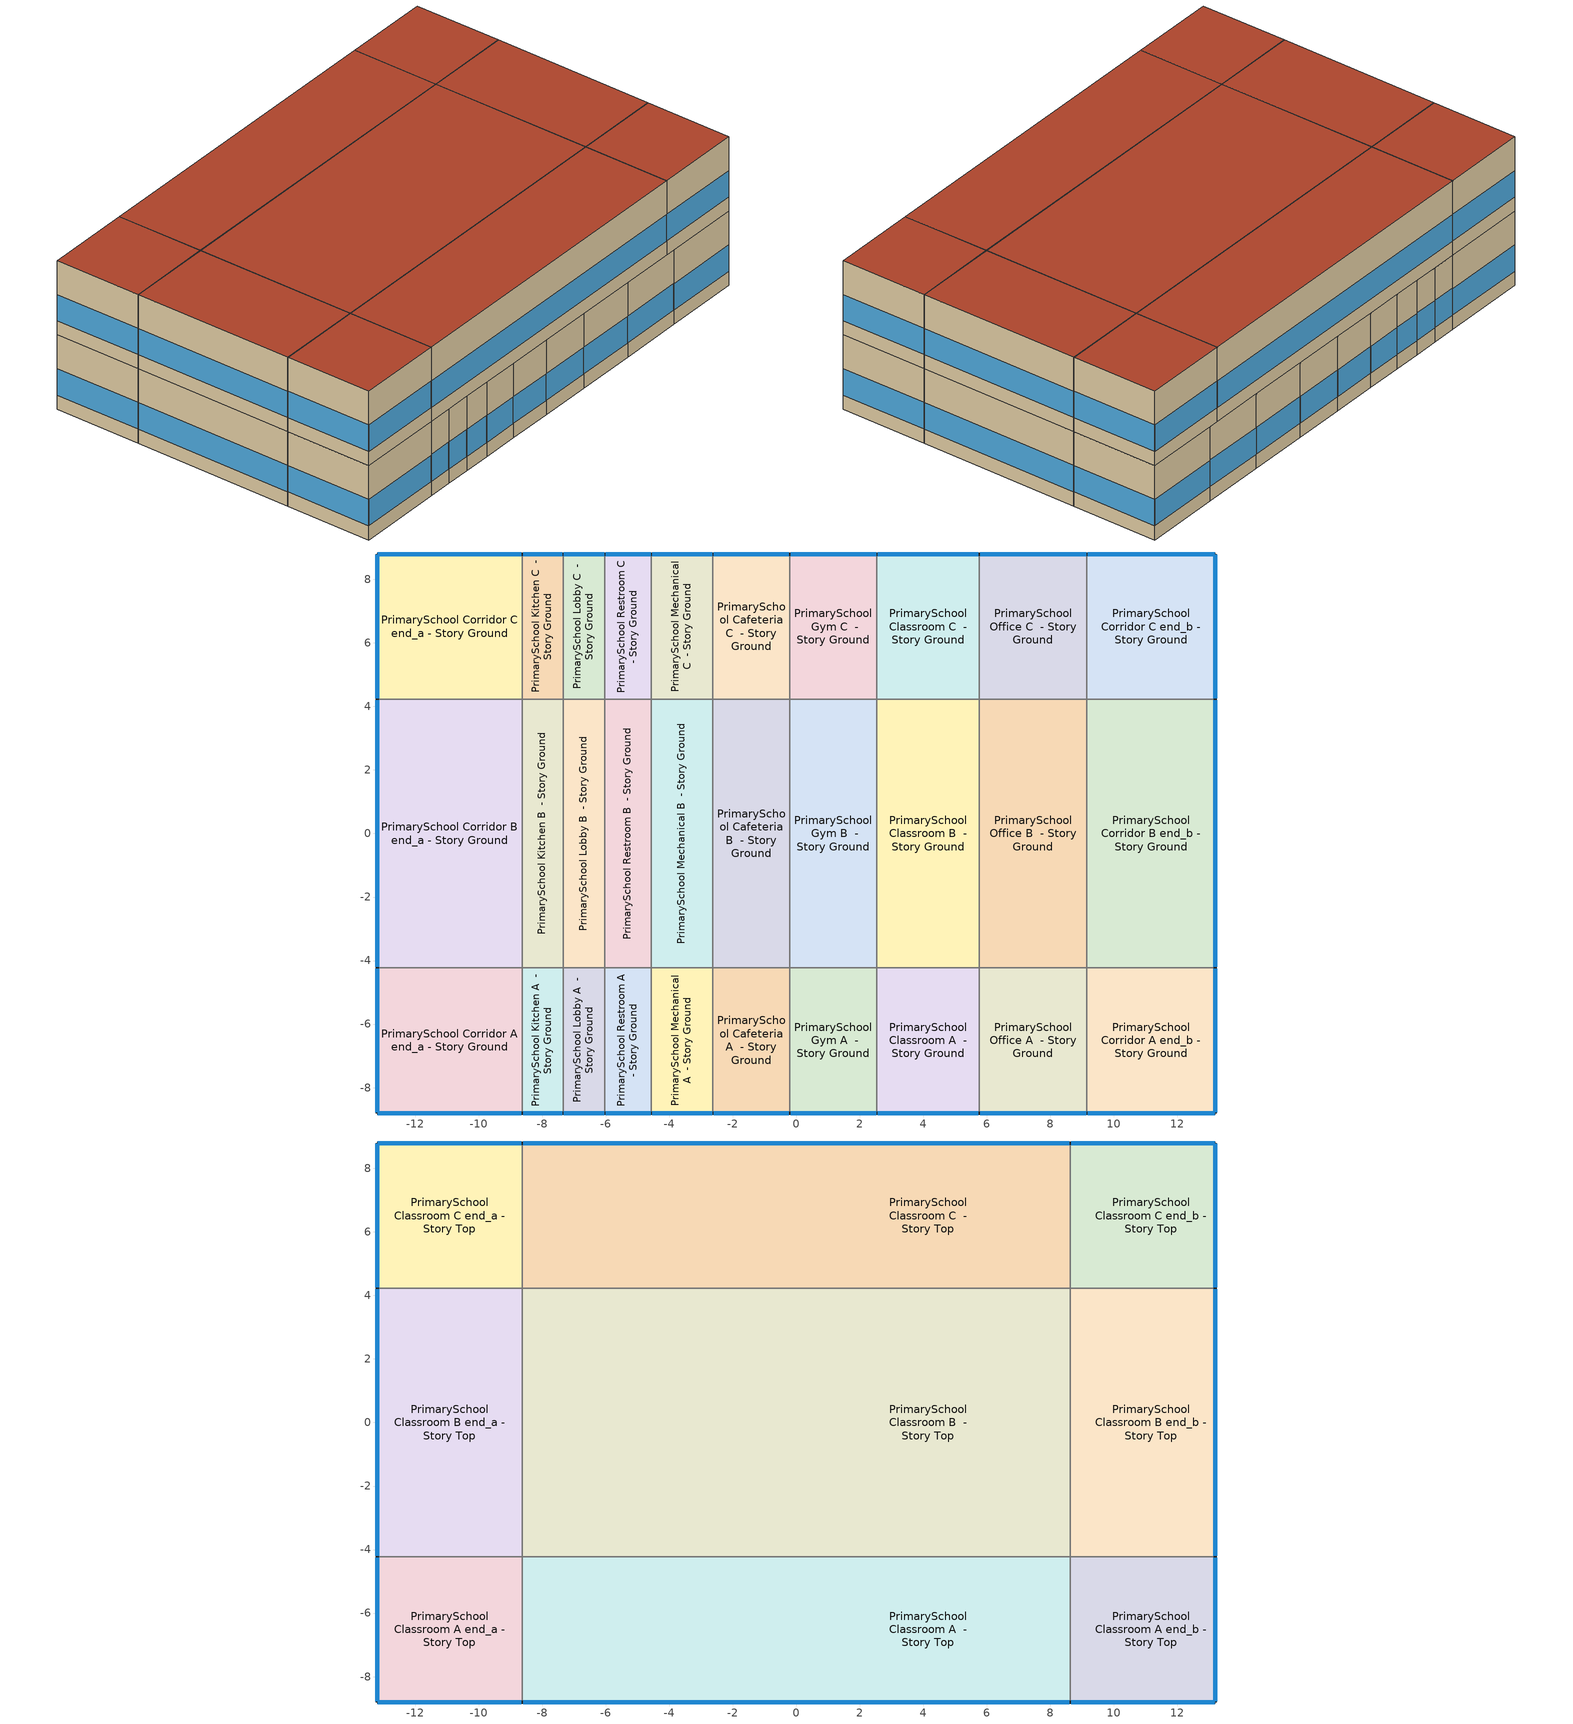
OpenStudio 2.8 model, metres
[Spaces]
PrimarySchool Corridor A end_a - Story Ground
 floor ground: -13.2,-8.8 -13.2,-4.23 -8.63,-4.23 -8.63,-8.8 z0
 wall outside: -13.2,-4.23 -13.2,-8.8 -8.63,-8.8 z0:3.96
 wall to PrimarySchool Corridor B end_a - Story Ground: -8.63,-4.23 -13.2,-4.23 z0:3.96
 wall to PrimarySchool Kitchen A  - Story Ground: -8.63,-8.8 -8.63,-4.23 z0:3.96
 window: -13.2,-4.25 -13.2,-8.77 / -13.17,-8.8 -8.65,-8.8 z0.76:2.16
PrimarySchool Corridor B end_a - Story Ground
 floor ground: -13.2,-4.23 -13.2,4.23 -8.63,4.23 -8.63,-4.23 z0
 wall outside: -13.2,4.23 -13.2,-4.23 z0:3.96
 wall to PrimarySchool Corridor C end_a - Story Ground: -8.63,4.23 -13.2,4.23 z0:3.96
 wall to PrimarySchool Kitchen B  - Story Ground: -8.63,-4.23 -8.63,4.23 z0:3.96
 window: -13.2,4.2 -13.2,-4.2 z0.76:2.16
PrimarySchool Corridor C end_a - Story Ground
 floor ground: -13.2,4.23 -13.2,8.8 -8.63,8.8 -8.63,4.23 z0
 wall outside: -8.63,8.8 -13.2,8.8 -13.2,4.23 z0:3.96
 wall to PrimarySchool Kitchen C  - Story Ground: -8.63,4.23 -8.63,8.8 z0:3.96
 window: -13.2,8.77 -13.2,4.25 / -8.65,8.8 -13.17,8.8 z0.76:2.16
PrimarySchool Kitchen A  - Story Ground
 floor ground: -8.63,-8.8 -8.63,-4.23 -7.34,-4.23 -7.34,-8.8 z0
 wall outside: -8.63,-8.8 -7.34,-8.8 z0:3.96
 wall to PrimarySchool Kitchen B  - Story Ground: -7.34,-4.23 -8.63,-4.23 z0:3.96
 wall to PrimarySchool Lobby A  - Story Ground: -7.34,-8.8 -7.34,-4.23 z0:3.96
 window: -8.6,-8.8 -7.36,-8.8 z0.76:2.21
PrimarySchool Kitchen B  - Story Ground
 floor ground: -8.63,-4.23 -8.63,4.23 -7.34,4.23 -7.34,-4.23 z0
 wall to PrimarySchool Kitchen C  - Story Ground: -7.34,4.23 -8.63,4.23 z0:3.96
 wall to PrimarySchool Lobby B  - Story Ground: -7.34,-4.23 -7.34,4.23 z0:3.96
PrimarySchool Kitchen C  - Story Ground
 floor ground: -8.63,4.23 -8.63,8.8 -7.34,8.8 -7.34,4.23 z0
 wall outside: -7.34,8.8 -8.63,8.8 z0:3.96
 wall to PrimarySchool Lobby C  - Story Ground: -7.34,4.23 -7.34,8.8 z0:3.96
 window: -7.36,8.8 -8.6,8.8 z0.76:2.21
PrimarySchool Lobby A  - Story Ground
 floor ground: -7.34,-8.8 -7.34,-4.23 -6.02,-4.23 -6.02,-8.8 z0
 wall outside: -7.34,-8.8 -6.02,-8.8 z0:3.96
 wall to PrimarySchool Lobby B  - Story Ground: -6.02,-4.23 -7.34,-4.23 z0:3.96
 wall to PrimarySchool Restroom A  - Story Ground: -6.02,-8.8 -6.02,-4.23 z0:3.96
 window: -7.31,-8.8 -6.05,-8.8 z0.76:2.2
PrimarySchool Lobby B  - Story Ground
 floor ground: -7.34,-4.23 -7.34,4.23 -6.02,4.23 -6.02,-4.23 z0
 wall to PrimarySchool Lobby C  - Story Ground: -6.02,4.23 -7.34,4.23 z0:3.96
 wall to PrimarySchool Restroom B  - Story Ground: -6.02,-4.23 -6.02,4.23 z0:3.96
PrimarySchool Lobby C  - Story Ground
 floor ground: -7.34,4.23 -7.34,8.8 -6.02,8.8 -6.02,4.23 z0
 wall outside: -6.02,8.8 -7.34,8.8 z0:3.96
 wall to PrimarySchool Restroom C  - Story Ground: -6.02,4.23 -6.02,8.8 z0:3.96
 window: -6.05,8.8 -7.31,8.8 z0.76:2.2
PrimarySchool Restroom A  - Story Ground
 floor ground: -6.02,-8.8 -6.02,-4.23 -4.56,-4.23 -4.56,-8.8 z0
 wall outside: -6.02,-8.8 -4.56,-8.8 z0:3.96
 wall to PrimarySchool Restroom B  - Story Ground: -4.56,-4.23 -6.02,-4.23 z0:3.96
 wall to PrimarySchool Mechanical A  - Story Ground: -4.56,-8.8 -4.56,-4.23 z0:3.96
 window: -6,-8.8 -4.59,-8.8 z0.76:2.2
PrimarySchool Restroom B  - Story Ground
 floor ground: -6.02,-4.23 -6.02,4.23 -4.56,4.23 -4.56,-4.23 z0
 wall to PrimarySchool Restroom C  - Story Ground: -4.56,4.23 -6.02,4.23 z0:3.96
 wall to PrimarySchool Mechanical B  - Story Ground: -4.56,-4.23 -4.56,4.23 z0:3.96
PrimarySchool Restroom C  - Story Ground
 floor ground: -6.02,4.23 -6.02,8.8 -4.56,8.8 -4.56,4.23 z0
 wall outside: -4.56,8.8 -6.02,8.8 z0:3.96
 wall to PrimarySchool Mechanical C  - Story Ground: -4.56,4.23 -4.56,8.8 z0:3.96
 window: -4.59,8.8 -6,8.8 z0.76:2.2
PrimarySchool Mechanical A  - Story Ground
 floor ground: -4.56,-8.8 -4.56,-4.23 -2.62,-4.23 -2.62,-8.8 z0
 wall outside: -4.56,-8.8 -2.62,-8.8 z0:3.96
 wall to PrimarySchool Mechanical B  - Story Ground: -2.62,-4.23 -4.56,-4.23 z0:3.96
 wall to PrimarySchool Cafeteria A  - Story Ground: -2.62,-8.8 -2.62,-4.23 z0:3.96
 window: -4.54,-8.8 -2.65,-8.8 z0.76:2.19
PrimarySchool Mechanical B  - Story Ground
 floor ground: -4.56,-4.23 -4.56,4.23 -2.62,4.23 -2.62,-4.23 z0
 wall to PrimarySchool Mechanical C  - Story Ground: -2.62,4.23 -4.56,4.23 z0:3.96
 wall to PrimarySchool Cafeteria B  - Story Ground: -2.62,-4.23 -2.62,4.23 z0:3.96
PrimarySchool Mechanical C  - Story Ground
 floor ground: -4.56,4.23 -4.56,8.8 -2.62,8.8 -2.62,4.23 z0
 wall outside: -2.62,8.8 -4.56,8.8 z0:3.96
 wall to PrimarySchool Cafeteria C  - Story Ground: -2.62,4.23 -2.62,8.8 z0:3.96
 window: -2.65,8.8 -4.54,8.8 z0.76:2.19
PrimarySchool Cafeteria A  - Story Ground
 floor ground: -2.62,-8.8 -2.62,-4.23 -0.21,-4.23 -0.21,-8.8 z0
 wall outside: -2.62,-8.8 -0.21,-8.8 z0:3.96
 wall to PrimarySchool Cafeteria B  - Story Ground: -0.21,-4.23 -2.62,-4.23 z0:3.96
 wall to PrimarySchool Gym A  - Story Ground: -0.21,-8.8 -0.21,-4.23 z0:3.96
 window: -2.6,-8.8 -0.23,-8.8 z0.76:2.18
PrimarySchool Cafeteria B  - Story Ground
 floor ground: -2.62,-4.23 -2.62,4.23 -0.21,4.23 -0.21,-4.23 z0
 wall to PrimarySchool Cafeteria C  - Story Ground: -0.21,4.23 -2.62,4.23 z0:3.96
 wall to PrimarySchool Gym B  - Story Ground: -0.21,-4.23 -0.21,4.23 z0:3.96
PrimarySchool Cafeteria C  - Story Ground
 floor ground: -2.62,4.23 -2.62,8.8 -0.21,8.8 -0.21,4.23 z0
 wall outside: -0.21,8.8 -2.62,8.8 z0:3.96
 wall to PrimarySchool Gym C  - Story Ground: -0.21,4.23 -0.21,8.8 z0:3.96
 window: -0.23,8.8 -2.6,8.8 z0.76:2.18
PrimarySchool Gym A  - Story Ground
 floor ground: -0.21,-8.8 -0.21,-4.23 2.54,-4.23 2.54,-8.8 z0
 wall outside: -0.21,-8.8 2.54,-8.8 z0:3.96
 wall to PrimarySchool Gym B  - Story Ground: 2.54,-4.23 -0.21,-4.23 z0:3.96
 wall to PrimarySchool Classroom A  - Story Ground: 2.54,-8.8 2.54,-4.23 z0:3.96
 window: -0.18,-8.8 2.51,-8.8 z0.76:2.17
PrimarySchool Gym B  - Story Ground
 floor ground: -0.21,-4.23 -0.21,4.23 2.54,4.23 2.54,-4.23 z0
 wall to PrimarySchool Gym C  - Story Ground: 2.54,4.23 -0.21,4.23 z0:3.96
 wall to PrimarySchool Classroom B  - Story Ground: 2.54,-4.23 2.54,4.23 z0:3.96
PrimarySchool Gym C  - Story Ground
 floor ground: -0.21,4.23 -0.21,8.8 2.54,8.8 2.54,4.23 z0
 wall outside: 2.54,8.8 -0.21,8.8 z0:3.96
 wall to PrimarySchool Classroom C  - Story Ground: 2.54,4.23 2.54,8.8 z0:3.96
 window: 2.51,8.8 -0.18,8.8 z0.76:2.17
PrimarySchool Classroom A  - Story Ground
 floor ground: 2.54,-8.8 2.54,-4.23 5.76,-4.23 5.76,-8.8 z0
 wall outside: 2.54,-8.8 5.76,-8.8 z0:3.96
 wall to PrimarySchool Classroom B  - Story Ground: 5.76,-4.23 2.54,-4.23 z0:3.96
 wall to PrimarySchool Office A  - Story Ground: 5.76,-8.8 5.76,-4.23 z0:3.96
 window: 2.56,-8.8 5.73,-8.8 z0.76:2.17
PrimarySchool Classroom B  - Story Ground
 floor ground: 2.54,-4.23 2.54,4.23 5.76,4.23 5.76,-4.23 z0
 wall to PrimarySchool Classroom C  - Story Ground: 5.76,4.23 2.54,4.23 z0:3.96
 wall to PrimarySchool Office B  - Story Ground: 5.76,-4.23 5.76,4.23 z0:3.96
PrimarySchool Classroom C  - Story Ground
 floor ground: 2.54,4.23 2.54,8.8 5.76,8.8 5.76,4.23 z0
 wall outside: 5.76,8.8 2.54,8.8 z0:3.96
 wall to PrimarySchool Office C  - Story Ground: 5.76,4.23 5.76,8.8 z0:3.96
 window: 5.73,8.8 2.56,8.8 z0.76:2.17
PrimarySchool Office A  - Story Ground
 floor ground: 5.76,-8.8 5.76,-4.23 9.15,-4.23 9.15,-8.8 z0
 wall outside: 5.76,-8.8 9.15,-8.8 z0:3.96
 wall to PrimarySchool Office B  - Story Ground: 9.15,-4.23 5.76,-4.23 z0:3.96
 wall to PrimarySchool Corridor A end_b - Story Ground: 9.15,-8.8 9.15,-4.23 z0:3.96
 window: 5.79,-8.8 9.12,-8.8 z0.76:2.17
PrimarySchool Office B  - Story Ground
 floor ground: 5.76,-4.23 5.76,4.23 9.15,4.23 9.15,-4.23 z0
 wall to PrimarySchool Office C  - Story Ground: 9.15,4.23 5.76,4.23 z0:3.96
 wall to PrimarySchool Corridor B end_b - Story Ground: 9.15,-4.23 9.15,4.23 z0:3.96
PrimarySchool Office C  - Story Ground
 floor ground: 5.76,4.23 5.76,8.8 9.15,8.8 9.15,4.23 z0
 wall outside: 9.15,8.8 5.76,8.8 z0:3.96
 wall to PrimarySchool Corridor C end_b - Story Ground: 9.15,4.23 9.15,8.8 z0:3.96
 window: 9.12,8.8 5.79,8.8 z0.76:2.17
PrimarySchool Corridor A end_b - Story Ground
 floor ground: 9.15,-8.8 9.15,-4.23 13.2,-4.23 13.2,-8.8 z0
 wall outside: 9.15,-8.8 13.2,-8.8 13.2,-4.23 z0:3.96
 wall to PrimarySchool Corridor B end_b - Story Ground: 13.2,-4.23 9.15,-4.23 z0:3.96
 window: 13.2,-8.77 13.2,-4.25 z0.76:2.16; 9.17,-8.8 13.17,-8.8 z0.76:2.17
PrimarySchool Corridor B end_b - Story Ground
 floor ground: 9.15,-4.23 9.15,4.23 13.2,4.23 13.2,-4.23 z0
 wall outside: 13.2,-4.23 13.2,4.23 z0:3.96
 wall to PrimarySchool Corridor C end_b - Story Ground: 13.2,4.23 9.15,4.23 z0:3.96
 window: 13.2,-4.2 13.2,4.2 z0.76:2.16
PrimarySchool Corridor C end_b - Story Ground
 floor ground: 9.15,4.23 9.15,8.8 13.2,8.8 13.2,4.23 z0
 wall outside: 13.2,4.23 13.2,8.8 9.15,8.8 z0:3.96
 window: 13.17,8.8 9.17,8.8 z0.76:2.17; 13.2,4.25 13.2,8.77 z0.76:2.16
PrimarySchool Classroom A end_a - Story Top
 floor to PrimarySchool Corridor A end_a - Story Ground: -13.2,-8.8 -13.2,-4.23 -8.63,-4.23 -8.63,-8.8 z3.96
 wall outside: -13.2,-4.23 -13.2,-8.8 -8.63,-8.8 z3.96:7.92
 wall to PrimarySchool Classroom B end_a - Story Top: -8.63,-4.23 -13.2,-4.23 z3.96:7.92
 wall to PrimarySchool Classroom A  - Story Top: -8.63,-8.8 -8.63,-4.23 z3.96:7.92
 window: -13.2,-4.25 -13.2,-8.77 / -13.17,-8.8 -8.65,-8.8 z4.72:6.13
 roof outside: -8.63,-8.8 -8.63,-4.23 -13.2,-4.23 -13.2,-8.8 z7.92
PrimarySchool Classroom B end_a - Story Top
 floor to PrimarySchool Corridor B end_a - Story Ground: -13.2,-4.23 -13.2,4.23 -8.63,4.23 -8.63,-4.23 z3.96
 wall outside: -13.2,4.23 -13.2,-4.23 z3.96:7.92
 wall to PrimarySchool Classroom C end_a - Story Top: -8.63,4.23 -13.2,4.23 z3.96:7.92
 wall to PrimarySchool Classroom B  - Story Top: -8.63,-4.23 -8.63,4.23 z3.96:7.92
 window: -13.2,4.2 -13.2,-4.2 z4.72:6.12
 roof outside: -8.63,-4.23 -8.63,4.23 -13.2,4.23 -13.2,-4.23 z7.92
PrimarySchool Classroom C end_a - Story Top
 floor to PrimarySchool Corridor C end_a - Story Ground: -13.2,4.23 -13.2,8.8 -8.63,8.8 -8.63,4.23 z3.96
 wall outside: -8.63,8.8 -13.2,8.8 -13.2,4.23 z3.96:7.92
 wall to PrimarySchool Classroom C  - Story Top: -8.63,4.23 -8.63,8.8 z3.96:7.92
 window: -13.2,8.77 -13.2,4.25 / -8.65,8.8 -13.17,8.8 z4.72:6.13
 roof outside: -8.63,4.23 -8.63,8.8 -13.2,8.8 -13.2,4.23 z7.92
PrimarySchool Classroom A  - Story Top
 floor to PrimarySchool Kitchen A  - Story Ground: -7.34,-4.23 -7.34,-8.8 -8.63,-8.8 -8.63,-4.23 z3.96
 floor to PrimarySchool Lobby A  - Story Ground: -6.02,-4.23 -6.02,-8.8 -7.34,-8.8 -7.34,-4.23 z3.96
 floor to PrimarySchool Restroom A  - Story Ground: -4.56,-4.23 -4.56,-8.8 -6.02,-8.8 -6.02,-4.23 z3.96
 floor to PrimarySchool Mechanical A  - Story Ground: -2.62,-4.23 -2.62,-8.8 -4.56,-8.8 -4.56,-4.23 z3.96
 floor to PrimarySchool Cafeteria A  - Story Ground: -0.21,-4.23 -0.21,-8.8 -2.62,-8.8 -2.62,-4.23 z3.96
 floor to PrimarySchool Gym A  - Story Ground: 2.54,-4.23 2.54,-8.8 -0.21,-8.8 -0.21,-4.23 z3.96
 floor to PrimarySchool Classroom A  - Story Ground: 5.76,-4.23 5.76,-8.8 2.54,-8.8 2.54,-4.23 z3.96
 floor to PrimarySchool Office A  - Story Ground: 8.63,-4.23 8.63,-8.8 5.76,-8.8 5.76,-4.23 z3.96
 wall outside: -8.63,-8.8 8.63,-8.8 z3.96:7.92
 wall to PrimarySchool Classroom B  - Story Top: 8.63,-4.23 -8.63,-4.23 z3.96:7.92
 wall to PrimarySchool Classroom A end_b - Story Top: 8.63,-8.8 8.63,-4.23 z3.96:7.92
 window: -8.6,-8.8 8.6,-8.8 z4.72:6.12
 roof outside: 8.63,-8.8 8.63,-4.23 -8.63,-4.23 -8.63,-8.8 z7.92
PrimarySchool Classroom B  - Story Top
 floor to PrimarySchool Kitchen B  - Story Ground: -7.34,4.23 -7.34,-4.23 -8.63,-4.23 -8.63,4.23 z3.96
 floor to PrimarySchool Lobby B  - Story Ground: -6.02,4.23 -6.02,-4.23 -7.34,-4.23 -7.34,4.23 z3.96
 floor to PrimarySchool Restroom B  - Story Ground: -4.56,4.23 -4.56,-4.23 -6.02,-4.23 -6.02,4.23 z3.96
 floor to PrimarySchool Mechanical B  - Story Ground: -2.62,4.23 -2.62,-4.23 -4.56,-4.23 -4.56,4.23 z3.96
 floor to PrimarySchool Cafeteria B  - Story Ground: -0.21,4.23 -0.21,-4.23 -2.62,-4.23 -2.62,4.23 z3.96
 floor to PrimarySchool Gym B  - Story Ground: 2.54,4.23 2.54,-4.23 -0.21,-4.23 -0.21,4.23 z3.96
 floor to PrimarySchool Classroom B  - Story Ground: 5.76,4.23 5.76,-4.23 2.54,-4.23 2.54,4.23 z3.96
 floor to PrimarySchool Office B  - Story Ground: 8.63,4.23 8.63,-4.23 5.76,-4.23 5.76,4.23 z3.96
 wall to PrimarySchool Classroom C  - Story Top: 8.63,4.23 -8.63,4.23 z3.96:7.92
 wall to PrimarySchool Classroom B end_b - Story Top: 8.63,-4.23 8.63,4.23 z3.96:7.92
 roof outside: 8.63,-4.23 8.63,4.23 -8.63,4.23 -8.63,-4.23 z7.92
PrimarySchool Classroom C  - Story Top
 floor to PrimarySchool Kitchen C  - Story Ground: -7.34,8.8 -7.34,4.23 -8.63,4.23 -8.63,8.8 z3.96
 floor to PrimarySchool Lobby C  - Story Ground: -6.02,8.8 -6.02,4.23 -7.34,4.23 -7.34,8.8 z3.96
 floor to PrimarySchool Restroom C  - Story Ground: -4.56,8.8 -4.56,4.23 -6.02,4.23 -6.02,8.8 z3.96
 floor to PrimarySchool Mechanical C  - Story Ground: -2.62,8.8 -2.62,4.23 -4.56,4.23 -4.56,8.8 z3.96
 floor to PrimarySchool Cafeteria C  - Story Ground: -0.21,8.8 -0.21,4.23 -2.62,4.23 -2.62,8.8 z3.96
 floor to PrimarySchool Gym C  - Story Ground: 2.54,8.8 2.54,4.23 -0.21,4.23 -0.21,8.8 z3.96
 floor to PrimarySchool Classroom C  - Story Ground: 5.76,8.8 5.76,4.23 2.54,4.23 2.54,8.8 z3.96
 floor to PrimarySchool Office C  - Story Ground: 8.63,8.8 8.63,4.23 5.76,4.23 5.76,8.8 z3.96
 wall outside: 8.63,8.8 -8.63,8.8 z3.96:7.92
 wall to PrimarySchool Classroom C end_b - Story Top: 8.63,4.23 8.63,8.8 z3.96:7.92
 window: 8.6,8.8 -8.6,8.8 z4.72:6.12
 roof outside: 8.63,4.23 8.63,8.8 -8.63,8.8 -8.63,4.23 z7.92
PrimarySchool Classroom A end_b - Story Top
 floor to PrimarySchool Office A  - Story Ground: 9.15,-4.23 9.15,-8.8 8.63,-8.8 8.63,-4.23 z3.96
 floor to PrimarySchool Corridor A end_b - Story Ground: 13.2,-4.23 13.2,-8.8 9.15,-8.8 9.15,-4.23 z3.96
 wall outside: 8.63,-8.8 13.2,-8.8 13.2,-4.23 z3.96:7.92
 wall to PrimarySchool Classroom B end_b - Story Top: 13.2,-4.23 8.63,-4.23 z3.96:7.92
 window: 13.2,-8.77 13.2,-4.25 / 8.65,-8.8 13.17,-8.8 z4.72:6.13
 roof outside: 13.2,-8.8 13.2,-4.23 8.63,-4.23 8.63,-8.8 z7.92
PrimarySchool Classroom B end_b - Story Top
 floor to PrimarySchool Office B  - Story Ground: 9.15,4.23 9.15,-4.23 8.63,-4.23 8.63,4.23 z3.96
 floor to PrimarySchool Corridor B end_b - Story Ground: 13.2,4.23 13.2,-4.23 9.15,-4.23 9.15,4.23 z3.96
 wall outside: 13.2,-4.23 13.2,4.23 z3.96:7.92
 wall to PrimarySchool Classroom C end_b - Story Top: 13.2,4.23 8.63,4.23 z3.96:7.92
 window: 13.2,-4.2 13.2,4.2 z4.72:6.12
 roof outside: 13.2,-4.23 13.2,4.23 8.63,4.23 8.63,-4.23 z7.92
PrimarySchool Classroom C end_b - Story Top
 floor to PrimarySchool Office C  - Story Ground: 9.15,8.8 9.15,4.23 8.63,4.23 8.63,8.8 z3.96
 floor to PrimarySchool Corridor C end_b - Story Ground: 13.2,8.8 13.2,4.23 9.15,4.23 9.15,8.8 z3.96
 wall outside: 13.2,4.23 13.2,8.8 8.63,8.8 z3.96:7.92
 window: 13.17,8.8 8.65,8.8 / 13.2,4.25 13.2,8.77 z4.72:6.13
 roof outside: 13.2,4.23 13.2,8.8 8.63,8.8 8.63,4.23 z7.92
[Building]
90.1-2004|PrimarySchool
[Site]
Site 1
[SpaceType] Standards Building Type=PrimarySchool
Name | Standards Space Type
PrimarySchool Cafeteria | Cafeteria
PrimarySchool Classroom | Classroom
PrimarySchool Corridor | Corridor
PrimarySchool Gym | Gym
PrimarySchool Kitchen | Kitchen
PrimarySchool Lobby | Lobby
PrimarySchool Mechanical | Mechanical
PrimarySchool Office | Office
PrimarySchool Restroom | Restroom
[BuildingStory] Nominal Floor to Floor Height {m}=3.9624
Name | Nominal Z Coordinate {m}
Story Ground | 0
Story Top | 3.9624
[Space]
Name | Space Type | Building Story | Thermal Zone
PrimarySchool Corridor A end_a - Story Ground | PrimarySchool Corridor | Story Ground | Zone PrimarySchool Corridor A end_a - Story Ground
PrimarySchool Corridor B end_a - Story Ground | PrimarySchool Corridor | Story Ground | Zone PrimarySchool Corridor B end_a - Story Ground
PrimarySchool Corridor C end_a - Story Ground | PrimarySchool Corridor | Story Ground | Zone PrimarySchool Corridor C end_a - Story Ground
PrimarySchool Kitchen A  - Story Ground | PrimarySchool Kitchen | Story Ground | Zone PrimarySchool Kitchen A  - Story Ground
PrimarySchool Kitchen B  - Story Ground | PrimarySchool Kitchen | Story Ground | Zone PrimarySchool Kitchen B  - Story Ground
PrimarySchool Kitchen C  - Story Ground | PrimarySchool Kitchen | Story Ground | Zone PrimarySchool Kitchen C  - Story Ground
PrimarySchool Lobby A  - Story Ground | PrimarySchool Lobby | Story Ground | Zone PrimarySchool Lobby A  - Story Ground
PrimarySchool Lobby B  - Story Ground | PrimarySchool Lobby | Story Ground | Zone PrimarySchool Lobby B  - Story Ground
PrimarySchool Lobby C  - Story Ground | PrimarySchool Lobby | Story Ground | Zone PrimarySchool Lobby C  - Story Ground
PrimarySchool Restroom A  - Story Ground | PrimarySchool Restroom | Story Ground | Zone PrimarySchool Restroom A  - Story Ground
PrimarySchool Restroom B  - Story Ground | PrimarySchool Restroom | Story Ground | Zone PrimarySchool Restroom B  - Story Ground
PrimarySchool Restroom C  - Story Ground | PrimarySchool Restroom | Story Ground | Zone PrimarySchool Restroom C  - Story Ground
PrimarySchool Mechanical A  - Story Ground | PrimarySchool Mechanical | Story Ground | Zone PrimarySchool Mechanical A  - Story Ground
PrimarySchool Mechanical B  - Story Ground | PrimarySchool Mechanical | Story Ground | Zone PrimarySchool Mechanical B  - Story Ground
PrimarySchool Mechanical C  - Story Ground | PrimarySchool Mechanical | Story Ground | Zone PrimarySchool Mechanical C  - Story Ground
PrimarySchool Cafeteria A  - Story Ground | PrimarySchool Cafeteria | Story Ground | Zone PrimarySchool Cafeteria A  - Story Ground
PrimarySchool Cafeteria B  - Story Ground | PrimarySchool Cafeteria | Story Ground | Zone PrimarySchool Cafeteria B  - Story Ground
PrimarySchool Cafeteria C  - Story Ground | PrimarySchool Cafeteria | Story Ground | Zone PrimarySchool Cafeteria C  - Story Ground
PrimarySchool Gym A  - Story Ground | PrimarySchool Gym | Story Ground | Zone PrimarySchool Gym A  - Story Ground
PrimarySchool Gym B  - Story Ground | PrimarySchool Gym | Story Ground | Zone PrimarySchool Gym B  - Story Ground
PrimarySchool Gym C  - Story Ground | PrimarySchool Gym | Story Ground | Zone PrimarySchool Gym C  - Story Ground
PrimarySchool Classroom A  - Story Ground | PrimarySchool Classroom | Story Ground | Zone PrimarySchool Classroom A  - Story Ground
PrimarySchool Classroom B  - Story Ground | PrimarySchool Classroom | Story Ground | Zone PrimarySchool Classroom B  - Story Ground
PrimarySchool Classroom C  - Story Ground | PrimarySchool Classroom | Story Ground | Zone PrimarySchool Classroom C  - Story Ground
PrimarySchool Office A  - Story Ground | PrimarySchool Office | Story Ground | Zone PrimarySchool Office A  - Story Ground
PrimarySchool Office B  - Story Ground | PrimarySchool Office | Story Ground | Zone PrimarySchool Office B  - Story Ground
PrimarySchool Office C  - Story Ground | PrimarySchool Office | Story Ground | Zone PrimarySchool Office C  - Story Ground
PrimarySchool Corridor A end_b - Story Ground | PrimarySchool Corridor | Story Ground | Zone PrimarySchool Corridor A end_b - Story Ground
PrimarySchool Corridor B end_b - Story Ground | PrimarySchool Corridor | Story Ground | Zone PrimarySchool Corridor B end_b - Story Ground
PrimarySchool Corridor C end_b - Story Ground | PrimarySchool Corridor | Story Ground | Zone PrimarySchool Corridor C end_b - Story Ground
PrimarySchool Classroom A end_a - Story Top | PrimarySchool Classroom | Story Top | Zone PrimarySchool Classroom A end_a - Story Top
PrimarySchool Classroom B end_a - Story Top | PrimarySchool Classroom | Story Top | Zone PrimarySchool Classroom B end_a - Story Top
PrimarySchool Classroom C end_a - Story Top | PrimarySchool Classroom | Story Top | Zone PrimarySchool Classroom C end_a - Story Top
PrimarySchool Classroom A  - Story Top | PrimarySchool Classroom | Story Top | Zone PrimarySchool Classroom A  - Story Top
PrimarySchool Classroom B  - Story Top | PrimarySchool Classroom | Story Top | Zone PrimarySchool Classroom B  - Story Top
PrimarySchool Classroom C  - Story Top | PrimarySchool Classroom | Story Top | Zone PrimarySchool Classroom C  - Story Top
PrimarySchool Classroom A end_b - Story Top | PrimarySchool Classroom | Story Top | Zone PrimarySchool Classroom A end_b - Story Top
PrimarySchool Classroom B end_b - Story Top | PrimarySchool Classroom | Story Top | Zone PrimarySchool Classroom B end_b - Story Top
PrimarySchool Classroom C end_b - Story Top | PrimarySchool Classroom | Story Top | Zone PrimarySchool Classroom C end_b - Story Top
[ThermalZone] Multiplier=1; Use Ideal Air Loads=No
Zone PrimarySchool Corridor A end_a - Story Ground; Zone PrimarySchool Corridor B end_a - Story Ground; Zone PrimarySchool Corridor C end_a - Story Ground; Zone PrimarySchool Kitchen A  - Story Ground; Zone PrimarySchool Kitchen B  - Story Ground; Zone PrimarySchool Kitchen C  - Story Ground; Zone PrimarySchool Lobby A  - Story Ground; Zone PrimarySchool Lobby B  - Story Ground; Zone PrimarySchool Lobby C  - Story Ground; Zone PrimarySchool Restroom A  - Story Ground; Zone PrimarySchool Restroom B  - Story Ground; Zone PrimarySchool Restroom C  - Story Ground; Zone PrimarySchool Mechanical A  - Story Ground; Zone PrimarySchool Mechanical B  - Story Ground; Zone PrimarySchool Mechanical C  - Story Ground; Zone PrimarySchool Cafeteria A  - Story Ground; Zone PrimarySchool Cafeteria B  - Story Ground; Zone PrimarySchool Cafeteria C  - Story Ground; Zone PrimarySchool Gym A  - Story Ground; Zone PrimarySchool Gym B  - Story Ground; Zone PrimarySchool Gym C  - Story Ground; Zone PrimarySchool Classroom A  - Story Ground; Zone PrimarySchool Classroom B  - Story Ground; Zone PrimarySchool Classroom C  - Story Ground; Zone PrimarySchool Office A  - Story Ground; Zone PrimarySchool Office B  - Story Ground; Zone PrimarySchool Office C  - Story Ground; Zone PrimarySchool Corridor A end_b - Story Ground; Zone PrimarySchool Corridor B end_b - Story Ground; Zone PrimarySchool Corridor C end_b - Story Ground; Zone PrimarySchool Classroom A end_a - Story Top; Zone PrimarySchool Classroom B end_a - Story Top; Zone PrimarySchool Classroom C end_a - Story Top; Zone PrimarySchool Classroom A  - Story Top; Zone PrimarySchool Classroom B  - Story Top; Zone PrimarySchool Classroom C  - Story Top; Zone PrimarySchool Classroom A end_b - Story Top; Zone PrimarySchool Classroom B end_b - Story Top; Zone PrimarySchool Classroom C end_b - Story Top
[Sizing:Zone] Zone Cooling Design Supply Air Temperature Input Method=SupplyAirTemperature; Zone Cooling Design Supply Air Temperature {C}=14; Zone Cooling Design Supply Air Temperature Difference {deltaC}=11.11; Zone Heating Design Supply Air Temperature Input Method=SupplyAirTemperature; Zone Heating Design Supply Air Temperature {C}=40; Zone Heating Design Supply Air Temperature Difference {deltaC}=11.11; Zone Cooling Design Supply Air Humidity Ratio {kg-H2O/kg-air}=0.0085; Zone Heating Design Supply Air Humidity Ratio {kg-H2O/kg-air}=0.008; Cooling Design Air Flow Method=DesignDay; Heating Design Air Flow Method=DesignDay; Account for Dedicated Outdoor Air System=No; Dedicated Outdoor Air System Control Strategy=NeutralSupplyAir; Dedicated Outdoor Air Low Setpoint Temperature for Design {C}=autosize; Dedicated Outdoor Air High Setpoint Temperature for Design {C}=autosize
Zone PrimarySchool Corridor A end_a - Story Ground; Zone PrimarySchool Corridor B end_a - Story Ground; Zone PrimarySchool Corridor C end_a - Story Ground; Zone PrimarySchool Kitchen A  - Story Ground; Zone PrimarySchool Kitchen B  - Story Ground; Zone PrimarySchool Kitchen C  - Story Ground; Zone PrimarySchool Lobby A  - Story Ground; Zone PrimarySchool Lobby B  - Story Ground; Zone PrimarySchool Lobby C  - Story Ground; Zone PrimarySchool Restroom A  - Story Ground; Zone PrimarySchool Restroom B  - Story Ground; Zone PrimarySchool Restroom C  - Story Ground; Zone PrimarySchool Mechanical A  - Story Ground; Zone PrimarySchool Mechanical B  - Story Ground; Zone PrimarySchool Mechanical C  - Story Ground; Zone PrimarySchool Cafeteria A  - Story Ground; Zone PrimarySchool Cafeteria B  - Story Ground; Zone PrimarySchool Cafeteria C  - Story Ground; Zone PrimarySchool Gym A  - Story Ground; Zone PrimarySchool Gym B  - Story Ground; Zone PrimarySchool Gym C  - Story Ground; Zone PrimarySchool Classroom A  - Story Ground; Zone PrimarySchool Classroom B  - Story Ground; Zone PrimarySchool Classroom C  - Story Ground; Zone PrimarySchool Office A  - Story Ground; Zone PrimarySchool Office B  - Story Ground; Zone PrimarySchool Office C  - Story Ground; Zone PrimarySchool Corridor A end_b - Story Ground; Zone PrimarySchool Corridor B end_b - Story Ground; Zone PrimarySchool Corridor C end_b - Story Ground; Zone PrimarySchool Classroom A end_a - Story Top; Zone PrimarySchool Classroom B end_a - Story Top; Zone PrimarySchool Classroom C end_a - Story Top; Zone PrimarySchool Classroom A  - Story Top; Zone PrimarySchool Classroom B  - Story Top; Zone PrimarySchool Classroom C  - Story Top; Zone PrimarySchool Classroom A end_b - Story Top; Zone PrimarySchool Classroom B end_b - Story Top; Zone PrimarySchool Classroom C end_b - Story Top
